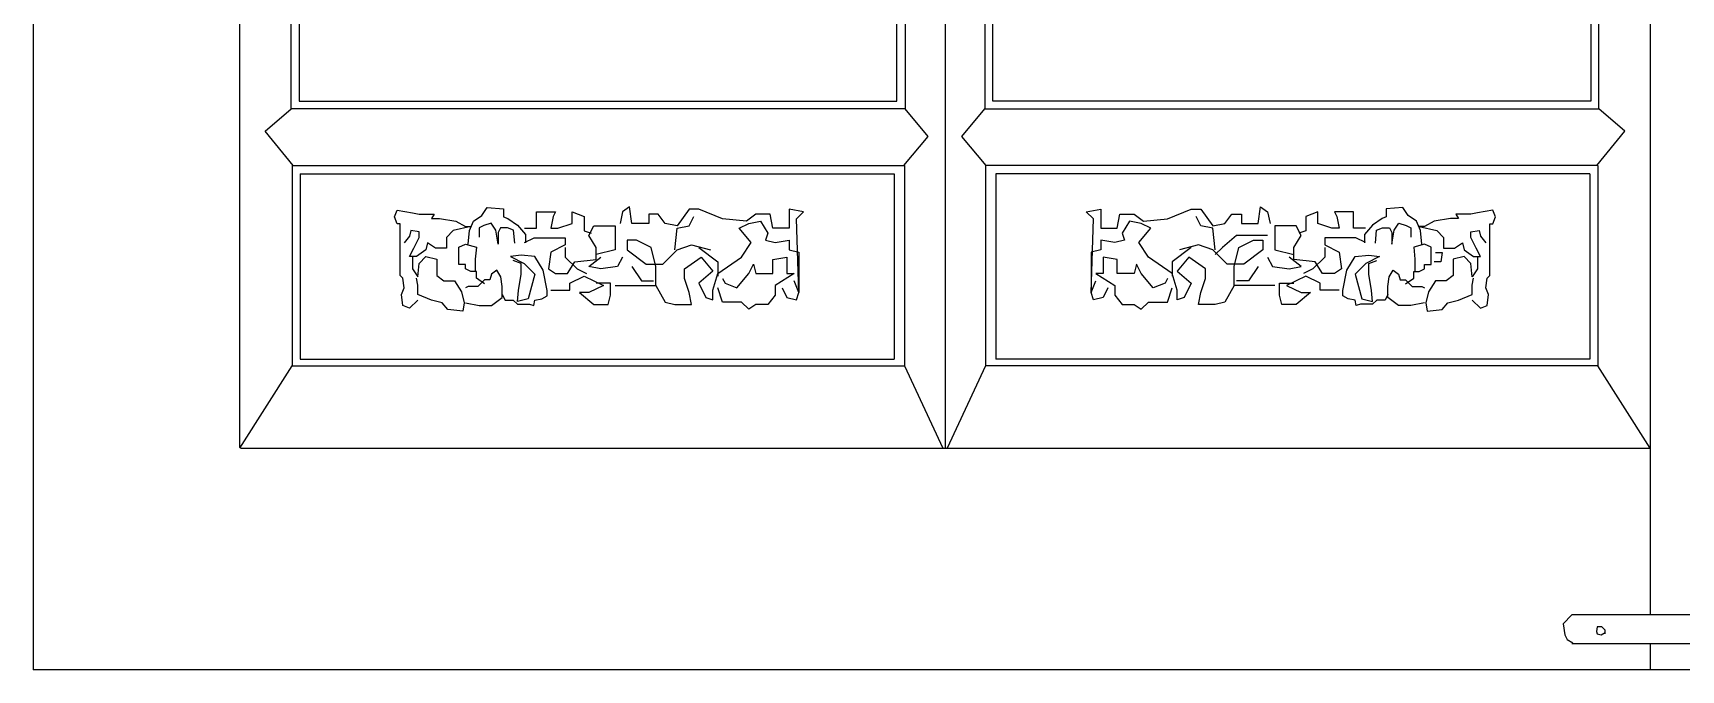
# Model space of a CAD drawing. Extents: x 1684 to 4686, y 4591 to 8092.
# Drawn here: x 1684 to 2725, y 4591 to 4993 of the extents above; entities that cross this region are included whole.
import ezdxf

# ---------------------------------------------------------------- set-up
doc = ezdxf.new("R2010")
doc.units = 0
doc.header["$MEASUREMENT"] = 0
for name, color, linetype in [('2', 2, 'CONTINUOUS'), ('3', 3, 'CONTINUOUS'), ('4', 4, 'CONTINUOUS'), ('7', 7, 'CONTINUOUS')]:
    doc.layers.add(name, color=color, linetype=linetype)

msp = doc.modelspace()

# ---------------------------------------------------------------- linework, layer by layer
at = {"layer": '2'}
msp.add_line((4685.7, 4591.2), (1684.2, 4591.2), dxfattribs=at)
at = {"layer": '3'}
for p, q in [((1847.2, 4945.3), (1847.2, 5570.5)), ((2234.8, 5570.5), (2234.8, 4945.3)), ((2285.2, 5570.5), (2285.2, 4945.3)), ((2672.8, 4945.3), (2672.8, 5570.5)), ((1830.8, 4931.3), (1847.2, 4945.3)), ((2234.8, 4945.3), (1847.2, 4945.3)), ((2249.4, 4927.9), (2234.8, 4945.3)), ((2270.6, 4927.9), (2285.2, 4945.3)), ((2285.2, 4945.3), (2672.8, 4945.3)), ((2689.2, 4931.3), (2672.8, 4945.3)), ((1848.4, 4909.5), (1830.8, 4931.3)), ((2234.1, 4909.5), (2249.4, 4927.9)), ((2285.9, 4909.5), (2270.6, 4927.9)), ((2671.6, 4909.5), (2689.2, 4931.3)), ((1847.9, 4909.5), (2234.5, 4909.5)), ((1847.9, 4909.5), (1847.9, 4783.1)), ((2234.5, 4909.5), (2234.5, 4783.1)), ((2672.1, 4909.5), (2285.5, 4909.5)), ((2285.5, 4909.5), (2285.5, 4783.1)), ((2672.1, 4909.5), (2672.1, 4783.1)), ((1814.8, 4731.1), (1847.9, 4783.1)), ((1847.9, 4783.1), (2234.5, 4783.1)), ((2234.5, 4783.1), (2258.7, 4731.1)), ((2285.5, 4783.1), (2261.3, 4731.1)), ((2672.1, 4783.1), (2285.5, 4783.1)), ((2705.2, 4731.1), (2672.1, 4783.1))]:
    msp.add_line(p, q, dxfattribs=at)
for points in [[(1927.1, 4824.6), (1922, 4819.5), (1917.7, 4821.2), (1916.8, 4828.1), (1918.5, 4832.4), (1917.7, 4838.4), (1916, 4840.1), (1916, 4872.8), (1914.2, 4872.8), (1912.5, 4877.1), (1914.2, 4881.4), (1923.7, 4879.6), (1928, 4878.8), (1937.5, 4878.8), (1935.7, 4876.2), (1940.9, 4876.2), (1951.2, 4874.5), (1957.3, 4871), (1960.7, 4871), (1949.5, 4868.5), (1945.2, 4864.2), (1945.2, 4857.3), (1938.3, 4857.3), (1933.2, 4860.7), (1932.3, 4856.4), (1926.3, 4852.1), (1922, 4852.1), (1924.6, 4857.3), (1928, 4864.2), (1928, 4867.6), (1922.8, 4868.5), (1922, 4865), (1918.5, 4860.7)], [(1959, 4859.9), (1959.8, 4868.5), (1962.4, 4874.5), (1967.6, 4877.9), (1971, 4883.1), (1981.3, 4882.2), (1981.3, 4877.1), (1983.9, 4876.2), (1990, 4871.9), (1995.1, 4865.9), (1995.1, 4860.7)], [(1994.6, 4869.9), (2002.1, 4869.9), (2002.1, 4880.4), (2014.1, 4880.4), (2012.6, 4877.4), (2011.1, 4869.9), (2015.6, 4869.9), (2024.7, 4872.9), (2024.7, 4880.4), (2032.2, 4877.4), (2032.2, 4872.9), (2032.2, 4868.4), (2036.7, 4866.9)], [(2077.4, 4833.8), (2083.4, 4823.3), (2089.4, 4821.8), (2100, 4821.8), (2098.5, 4829.3), (2095.5, 4838.3), (2095.5, 4844.3), (2106, 4851.8), (2113.5, 4842.8), (2104.5, 4835.3), (2109, 4826.3), (2113.5, 4824.8), (2113.5, 4830.8), (2116.5, 4841.3), (2131.6, 4851.8), (2137.6, 4860.9), (2130.1, 4869.9), (2136.1, 4872.9), (2143.6, 4874.4), (2148.2, 4866.9), (2146.7, 4862.4), (2152.7, 4860.9), (2161.7, 4862.4), (2161.7, 4856.4), (2167.7, 4854.9), (2167.7, 4841.3), (2167.7, 4829.3), (2166.2, 4875.9), (2170.7, 4880.4), (2161.7, 4881.9), (2161.7, 4869.9), (2151.2, 4869.9), (2149.7, 4878.9), (2140.6, 4878.9), (2134.6, 4874.4), (2119.6, 4875.9), (2104.5, 4881.9), (2098.5, 4881.9), (2090.9, 4871.4), (2083.4, 4872.9), (2078.9, 4878.9), (2072.9, 4878.9), (2072.9, 4872.9), (2062.3, 4872.9), (2060.8, 4883.4), (2056.3, 4880.4), (2054.8, 4872.9)], [(2442.6, 4833.8), (2436.6, 4823.3), (2430.6, 4821.8), (2420, 4821.8), (2421.5, 4829.3), (2424.5, 4838.3), (2424.5, 4844.3), (2414, 4851.8), (2406.5, 4842.8), (2415.5, 4835.3), (2411, 4826.3), (2406.5, 4824.8), (2406.5, 4830.8), (2403.5, 4841.3), (2388.4, 4851.8), (2382.4, 4860.9), (2389.9, 4869.9), (2383.9, 4872.9), (2376.4, 4874.4), (2371.8, 4866.9), (2373.3, 4862.4), (2367.3, 4860.9), (2358.3, 4862.4), (2358.3, 4856.4), (2352.3, 4854.9), (2352.3, 4841.3), (2352.3, 4829.3), (2353.8, 4875.9), (2349.2, 4880.4), (2358.3, 4881.9), (2358.3, 4869.9), (2368.8, 4869.9), (2370.3, 4878.9), (2379.4, 4878.9), (2385.4, 4874.4), (2400.4, 4875.9), (2415.5, 4881.9), (2421.5, 4881.9), (2429.1, 4871.4), (2436.6, 4872.9), (2441.1, 4878.9), (2447.1, 4878.9), (2447.1, 4872.9), (2457.7, 4872.9), (2459.2, 4883.4), (2463.7, 4880.4), (2465.2, 4872.9)], [(2525.4, 4869.9), (2517.9, 4869.9), (2517.9, 4880.4), (2505.9, 4880.4), (2507.4, 4877.4), (2508.9, 4869.9), (2504.3, 4869.9), (2495.3, 4872.9), (2495.3, 4880.4), (2487.8, 4877.4), (2487.8, 4872.9), (2487.8, 4868.4), (2483.3, 4866.9)], [(2561, 4859.9), (2560.2, 4868.5), (2557.6, 4874.5), (2552.4, 4877.9), (2549, 4883.1), (2538.6, 4882.2), (2538.6, 4877.1), (2536.1, 4876.2), (2530, 4871.9), (2524.9, 4865.9), (2524.9, 4860.7)], [(2592.9, 4824.6), (2598, 4819.5), (2602.3, 4821.2), (2603.2, 4828.1), (2601.5, 4832.4), (2602.3, 4838.4), (2604, 4840.1), (2604, 4872.8), (2605.8, 4872.8), (2607.5, 4877.1), (2605.8, 4881.4), (2596.3, 4879.6), (2592, 4878.8), (2582.5, 4878.8), (2584.3, 4876.2), (2579.1, 4876.2), (2568.8, 4874.5), (2562.7, 4871), (2559.3, 4871), (2570.5, 4868.5), (2574.8, 4864.2), (2574.8, 4857.3), (2581.7, 4857.3), (2586.8, 4860.7), (2587.7, 4856.4), (2593.7, 4852.1), (2598, 4852.1), (2595.4, 4857.3), (2592, 4864.2), (2592, 4867.6), (2597.2, 4868.5), (2598, 4865), (2601.5, 4860.7)], [(1988.3, 4860.6), (1987.5, 4868.8), (1983.8, 4870.2), (1979.3, 4870.2), (1977.8, 4867.3), (1977.8, 4859.8), (1976.4, 4868.8), (1973.4, 4873.2), (1968.9, 4871.7), (1965.9, 4870.2), (1965.9, 4864.3)], [(1994.6, 4860.9), (2000.6, 4863.9), (2014.1, 4863.9), (2020.2, 4863.9), (2020.2, 4859.4), (2011.1, 4854.9), (2009.6, 4844.3), (2014.1, 4841.3), (2021.7, 4841.3), (2026.2, 4848.8), (2039.7, 4850.3), (2039.7, 4857.9), (2035.2, 4865.4), (2038.2, 4871.4), (2051.8, 4871.4), (2051.8, 4856.4), (2039.7, 4853.3)], [(2089.4, 4856.4), (2090.9, 4869.9), (2098.5, 4871.4), (2101.5, 4877.4)], [(2430.6, 4856.4), (2429.1, 4869.9), (2421.5, 4871.4), (2418.5, 4877.4)], [(2525.4, 4860.9), (2519.4, 4863.9), (2505.9, 4863.9), (2499.8, 4863.9), (2499.8, 4859.4), (2508.9, 4854.9), (2510.4, 4844.3), (2505.9, 4841.3), (2498.3, 4841.3), (2493.8, 4848.8), (2480.3, 4850.3), (2480.3, 4857.9), (2484.8, 4865.4), (2481.8, 4871.4), (2468.2, 4871.4), (2468.2, 4856.4), (2480.3, 4853.3)], [(2531.7, 4860.6), (2532.5, 4868.8), (2536.2, 4870.2), (2540.7, 4870.2), (2542.2, 4867.3), (2542.2, 4859.8), (2543.6, 4868.8), (2546.6, 4873.2), (2551.1, 4871.7), (2554.1, 4870.2), (2554.1, 4864.3)], [(1969.3, 4834.9), (1964.1, 4838.4), (1964.1, 4842.7), (1960.7, 4842.7), (1957.3, 4844.4), (1957.3, 4847), (1953, 4847), (1953, 4852.1), (1953, 4858.1), (1957.3, 4859.9), (1964.1, 4858.1), (1963.3, 4850.4), (1963.3, 4842.7)], [(2077.4, 4833.8), (2077.4, 4845.8), (2074.4, 4857.9), (2065.3, 4862.4), (2059.3, 4862.4), (2059.3, 4856.4), (2071.4, 4847.3), (2081.9, 4847.3), (2090.9, 4856.4), (2100, 4859.4), (2112, 4856.4)], [(2442.6, 4833.8), (2442.6, 4845.8), (2445.6, 4857.9), (2454.7, 4862.4), (2460.7, 4862.4), (2460.7, 4856.4), (2448.6, 4847.3), (2438.1, 4847.3), (2429.1, 4856.4), (2420, 4859.4), (2408, 4856.4)], [(2463.7, 4865.4), (2444.1, 4865.4), (2435.1, 4857.9), (2430.6, 4853.3)], [(2550.7, 4834.9), (2555.9, 4838.4), (2555.9, 4842.7), (2559.3, 4842.7), (2562.7, 4844.4), (2562.7, 4847), (2567, 4847), (2567, 4852.1), (2567, 4858.1), (2562.7, 4859.9), (2555.9, 4858.1), (2556.7, 4850.4), (2556.7, 4842.7)], [(1923.7, 4852.1), (1923.7, 4844.4), (1927.1, 4839.2), (1928, 4847.8), (1932.3, 4852.1), (1939.2, 4850.4), (1939.2, 4843.5), (1939.2, 4840.1), (1943.5, 4836.7), (1946.9, 4836.7), (1950.4, 4836.7), (1954.7, 4829.8), (1956.4, 4822.9), (1955.5, 4817.7), (1946.1, 4818.6), (1942.6, 4822.9), (1935.7, 4824.6), (1927.1, 4828.1), (1927.1, 4834.1), (1926.3, 4838.4)], [(1980.5, 4828.1), (1982.2, 4824.6), (1987.4, 4824.6), (1990, 4822), (1997.7, 4822), (2000.3, 4821.2), (2001.1, 4824.6), (2005.4, 4825.5), (2008.9, 4827.2), (2008.9, 4830.6), (2006.3, 4843.5), (2001.1, 4852.1), (1992.5, 4853), (1985.7, 4852.1), (1994.3, 4847.8), (2001.1, 4841), (1996.8, 4825.5), (1990, 4823.8), (1990.8, 4830.6), (1992.5, 4841), (1992.5, 4847.8), (1987.4, 4849.6)], [(2020.2, 4857.9), (2020.2, 4851.8), (2027.7, 4844.3), (2033.7, 4841.3)], [(2056.3, 4851.8), (2053.3, 4845.8), (2042.8, 4844.3), (2035.2, 4845.8), (2042.8, 4851.8)], [(2104.5, 4857.9), (2116.5, 4848.8), (2116.5, 4839.8)], [(2119.6, 4838.3), (2121.1, 4835.3), (2128.6, 4832.3), (2136.1, 4841.3), (2139.1, 4847.3), (2140.6, 4841.3), (2151.2, 4841.3), (2151.2, 4850.3), (2160.2, 4851.8), (2160.2, 4841.3), (2164.7, 4841.3), (2152.7, 4833.8), (2152.7, 4827.8), (2148.2, 4821.8), (2140.6, 4821.8), (2136.1, 4818.8), (2131.6, 4823.3), (2119.6, 4823.3), (2116.5, 4832.3)], [(2400.4, 4838.3), (2398.9, 4835.3), (2391.4, 4832.3), (2383.9, 4841.3), (2380.9, 4847.3), (2379.4, 4841.3), (2368.8, 4841.3), (2368.8, 4850.3), (2359.8, 4851.8), (2359.8, 4841.3), (2355.3, 4841.3), (2367.3, 4833.8), (2367.3, 4827.8), (2371.8, 4821.8), (2379.4, 4821.8), (2383.9, 4818.8), (2388.4, 4823.3), (2400.4, 4823.3), (2403.5, 4832.3)], [(2415.5, 4857.9), (2403.5, 4848.8), (2403.5, 4839.8)], [(2463.7, 4851.8), (2466.7, 4845.8), (2477.2, 4844.3), (2484.8, 4845.8), (2477.2, 4851.8)], [(2499.8, 4857.9), (2499.8, 4851.8), (2492.3, 4844.3), (2486.3, 4841.3)], [(2539.5, 4828.1), (2537.8, 4824.6), (2532.6, 4824.6), (2530, 4822), (2522.3, 4822), (2519.7, 4821.2), (2518.9, 4824.6), (2514.6, 4825.5), (2511.1, 4827.2), (2511.1, 4830.6), (2513.7, 4843.5), (2518.9, 4852.1), (2527.5, 4853), (2534.3, 4852.1), (2525.7, 4847.8), (2518.9, 4841), (2523.2, 4825.5), (2530, 4823.8), (2529.2, 4830.6), (2527.5, 4841), (2527.5, 4847.8), (2532.6, 4849.6)], [(2596.3, 4852.1), (2596.3, 4844.4), (2592.9, 4839.2), (2592, 4847.8), (2587.7, 4852.1), (2580.8, 4850.4), (2580.8, 4843.5), (2580.8, 4840.1), (2576.5, 4836.7), (2573.1, 4836.7), (2569.6, 4836.7), (2565.3, 4829.8), (2563.6, 4822.9), (2564.5, 4817.7), (2573.9, 4818.6), (2577.4, 4822.9), (2584.3, 4824.6), (2592.9, 4828.1), (2592.9, 4834.1), (2593.7, 4838.4)], [(2569.6, 4854.7), (2573.9, 4854.7), (2573.1, 4848.7), (2568.8, 4848.7)], [(1957.3, 4822.9), (1965.9, 4821.2), (1973.6, 4821.2), (1980.5, 4826.3), (1980.5, 4833.2), (1979.6, 4839.2), (1977, 4843.5), (1973.6, 4841), (1972.7, 4837.5), (1969.3, 4837.5), (1967.6, 4835.8), (1965, 4833.2), (1959, 4833.2), (1957.3, 4832.4)], [(2011.1, 4830.8), (2023.2, 4830.8), (2023.2, 4835.3), (2032.2, 4839.8), (2044.3, 4833.8), (2035.2, 4829.3), (2029.2, 4829.3), (2038.2, 4821.8), (2047.3, 4821.8), (2048.8, 4827.8), (2048.8, 4835.3), (2039.7, 4835.3)], [(2062.3, 4845.8), (2068.4, 4836.8), (2075.9, 4836.8)], [(2457.7, 4845.8), (2451.6, 4836.8), (2444.1, 4836.8)], [(2508.9, 4830.8), (2496.8, 4830.8), (2496.8, 4835.3), (2487.8, 4839.8), (2475.7, 4833.8), (2484.8, 4829.3), (2490.8, 4829.3), (2481.8, 4821.8), (2472.7, 4821.8), (2471.2, 4827.8), (2471.2, 4835.3), (2480.3, 4835.3)], [(2562.7, 4822.9), (2554.1, 4821.2), (2546.4, 4821.2), (2539.5, 4826.3), (2539.5, 4833.2), (2540.4, 4839.2), (2542.9, 4843.5), (2546.4, 4841), (2547.3, 4837.5), (2550.7, 4837.5), (2552.4, 4835.8), (2555, 4833.2), (2561, 4833.2), (2562.7, 4832.4)], [(2051.8, 4833.8), (2077.4, 4833.8)], [(2157.2, 4832.3), (2160.2, 4826.3), (2166.2, 4824.8), (2167.7, 4829.3), (2164.7, 4836.8)], [(2362.8, 4832.3), (2359.8, 4826.3), (2353.8, 4824.8), (2352.3, 4829.3), (2355.3, 4836.8)], [(2468.2, 4833.8), (2442.6, 4833.8)], [(2655.8, 4607.9), (2783.2, 4607.9), (2788.7, 4612.4), (2789.2, 4617.4), (2789.2, 4620.9), (2784.7, 4625.4), (2779.2, 4625.9), (2655.8, 4625.9), (2650.3, 4620.4), (2651.3, 4613.4), (2652.8, 4610.4), (2656.3, 4608.4)], [(2676.8, 4613.9), (2676.8, 4616.4), (2674.8, 4618.4), (2671.8, 4618.4), (2671.3, 4615.4), (2671.8, 4613.9), (2674.3, 4613.4), (2676.8, 4614.9)]]:
    msp.add_lwpolyline(points, dxfattribs=at)
at = {"layer": '4'}
msp.add_line((1684.2, 8091.6), (1684.2, 4591.2), dxfattribs=at)
at = {"layer": '7', "color": 7}
for p, q in [((2705.2, 7366.6), (2705.2, 4625.9)), ((2260, 7314.1), (2260, 4731.1)), ((1815.5, 4731.1), (2705.2, 4731.1)), ((2705.2, 4607.9), (2705.2, 4591.2))]:
    msp.add_line(p, q, dxfattribs=at)
at = {"layer": '7'}
for p, q in [((1852.2, 5565.6), (1852.2, 4950.1)), ((2229.6, 4950.1), (2229.6, 5565.6)), ((2290.3, 4950.1), (2290.3, 5565.6)), ((2667.8, 5565.6), (2667.8, 4950.1)), ((1852.2, 4950.1), (2229.6, 4950.1)), ((2667.8, 4950.1), (2290.3, 4950.1)), ((1852.8, 4904.2), (2228, 4904.2)), ((1852.8, 4904.2), (1852.8, 4787.4)), ((2228, 4904.2), (2228, 4787.4)), ((2667.2, 4904.2), (2292, 4904.2)), ((2292, 4904.2), (2292, 4787.4)), ((2667.2, 4904.2), (2667.2, 4787.4)), ((1852.8, 4787.4), (2228, 4787.4)), ((2667.2, 4787.4), (2292, 4787.4))]:
    msp.add_line(p, q, dxfattribs=at)
at = {"layer": '7', "color": 7}
msp.add_lwpolyline([(1814.8, 4731.7), (1814.8, 7314.1), (2705.2, 7314.1)], dxfattribs=at)

doc.saveas('drawing.dxf')
